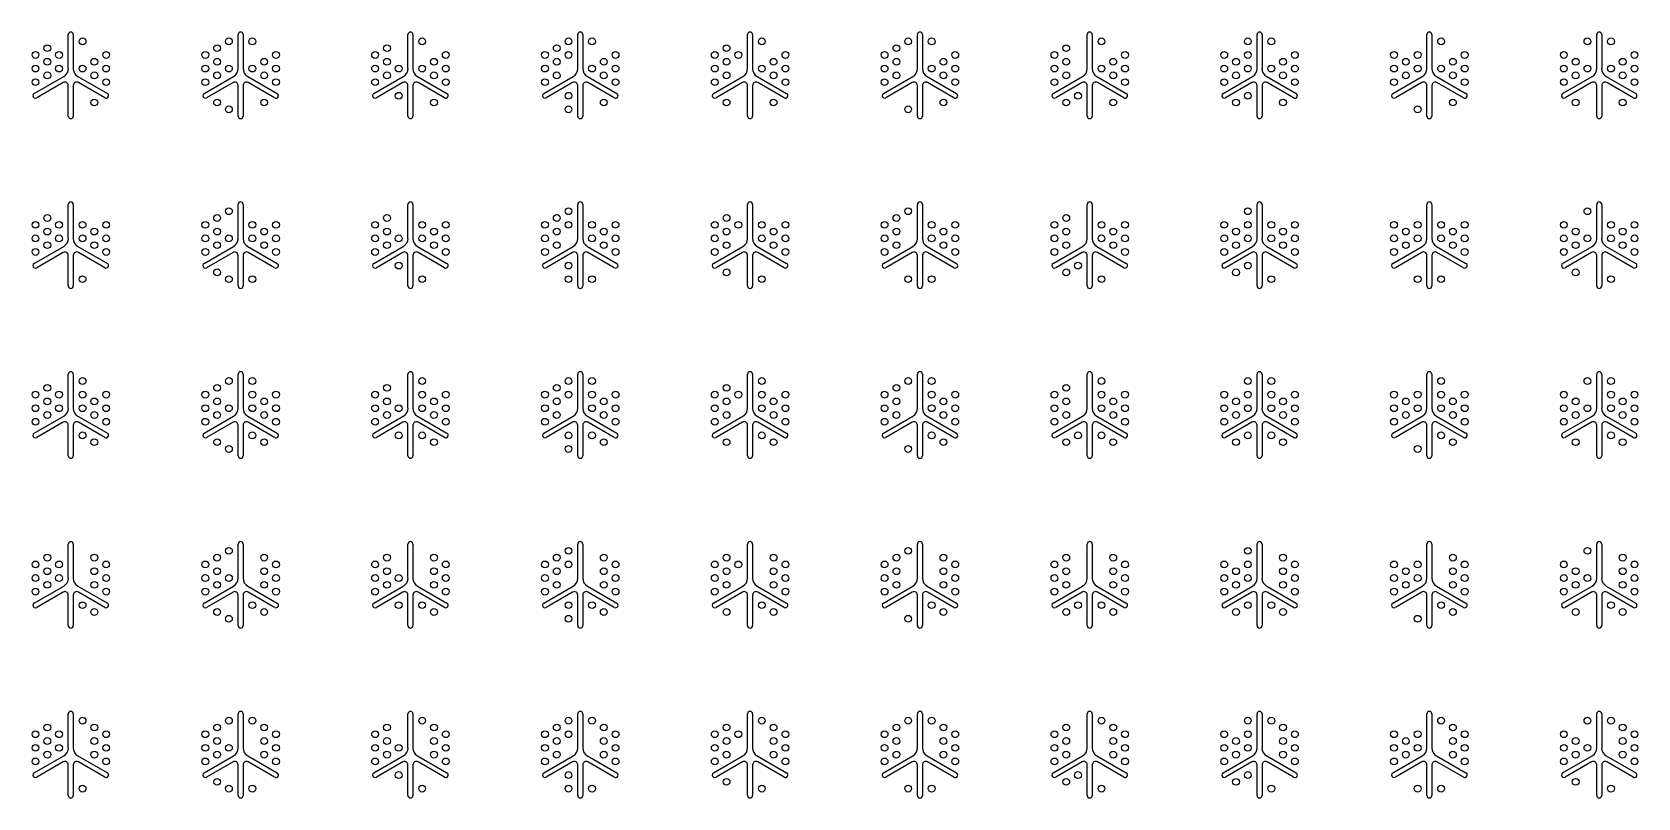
# Model space of a CAD drawing. Header units: metres. Extents: x 19 to 256, y 19 to 256.
# Drawn here: x 19.3 to 255.7, y 143.6 to 256.4 of the extents above; entities that cross this region are included whole.
import ezdxf

# ---------------------------------------------------------------- set-up
doc = ezdxf.new("R2010")
doc.units = ezdxf.units.M

msp = doc.modelspace()

# ---------------------------------------------------------------- linework, layer by layer
for p, q in [((24.63, 251), (24.63, 256)), ((25.37, 256), (25.37, 251)), ((49.63, 251), (49.63, 256)), ((50.37, 256), (50.37, 251)), ((74.63, 251), (74.63, 256)), ((75.37, 256), (75.37, 251)), ((99.63, 251), (99.63, 256)), ((100.37, 256), (100.37, 251)), ((124.63, 251), (124.63, 256)), ((125.37, 256), (125.37, 251)), ((149.63, 251), (149.63, 256)), ((150.37, 256), (150.37, 251)), ((174.63, 251), (174.63, 256)), ((175.37, 256), (175.37, 251)), ((199.63, 251), (199.63, 256)), ((200.37, 256), (200.37, 251)), ((224.63, 251), (224.63, 256)), ((225.37, 256), (225.37, 251)), ((249.63, 251), (249.63, 256)), ((250.37, 256), (250.37, 251)), ((19.62, 247.32), (23.95, 249.82)), ((23.88, 248.93), (19.99, 246.68)), ((24.63, 244), (24.63, 248.5)), ((25.37, 248.5), (25.37, 244)), ((26.05, 249.82), (30.38, 247.32)), ((30.01, 246.68), (26.12, 248.93)), ((44.62, 247.32), (48.95, 249.82)), ((48.88, 248.93), (44.99, 246.68)), ((49.63, 244), (49.63, 248.5)), ((50.37, 248.5), (50.37, 244)), ((51.05, 249.82), (55.38, 247.32)), ((55.01, 246.68), (51.12, 248.93)), ((69.62, 247.32), (73.95, 249.82)), ((73.88, 248.93), (69.99, 246.68)), ((74.63, 244), (74.63, 248.5)), ((75.37, 248.5), (75.37, 244)), ((76.05, 249.82), (80.38, 247.32)), ((80.01, 246.68), (76.12, 248.93)), ((94.62, 247.32), (98.95, 249.82)), ((98.88, 248.93), (94.99, 246.68)), ((99.63, 244), (99.63, 248.5)), ((100.37, 248.5), (100.37, 244)), ((101.05, 249.82), (105.38, 247.32)), ((105.01, 246.68), (101.12, 248.93)), ((119.62, 247.32), (123.95, 249.82)), ((123.88, 248.93), (119.99, 246.68)), ((124.63, 244), (124.63, 248.5)), ((125.37, 248.5), (125.37, 244)), ((126.05, 249.82), (130.38, 247.32)), ((130.01, 246.68), (126.12, 248.93)), ((144.62, 247.32), (148.95, 249.82)), ((148.88, 248.93), (144.99, 246.68)), ((149.63, 244), (149.63, 248.5)), ((150.37, 248.5), (150.37, 244)), ((151.05, 249.82), (155.38, 247.32)), ((155.01, 246.68), (151.12, 248.93)), ((169.62, 247.32), (173.95, 249.82)), ((173.88, 248.93), (169.99, 246.68)), ((174.63, 244), (174.63, 248.5)), ((175.37, 248.5), (175.37, 244)), ((176.05, 249.82), (180.38, 247.32)), ((180.01, 246.68), (176.12, 248.93)), ((194.62, 247.32), (198.95, 249.82)), ((198.88, 248.93), (194.99, 246.68)), ((199.63, 244), (199.63, 248.5)), ((200.37, 248.5), (200.37, 244)), ((201.05, 249.82), (205.38, 247.32)), ((205.01, 246.68), (201.12, 248.93)), ((219.62, 247.32), (223.95, 249.82)), ((223.88, 248.93), (219.99, 246.68)), ((224.63, 244), (224.63, 248.5)), ((225.37, 248.5), (225.37, 244)), ((226.05, 249.82), (230.38, 247.32)), ((230.01, 246.68), (226.12, 248.93)), ((244.62, 247.32), (248.95, 249.82)), ((248.88, 248.93), (244.99, 246.68)), ((249.63, 244), (249.63, 248.5)), ((250.37, 248.5), (250.37, 244)), ((251.05, 249.82), (255.38, 247.32)), ((255.01, 246.68), (251.12, 248.93)), ((24.63, 226), (24.63, 231)), ((25.37, 231), (25.37, 226)), ((49.63, 226), (49.63, 231)), ((50.37, 231), (50.37, 226)), ((74.63, 226), (74.63, 231)), ((75.37, 231), (75.37, 226)), ((99.63, 226), (99.63, 231)), ((100.37, 231), (100.37, 226)), ((124.63, 226), (124.63, 231)), ((125.37, 231), (125.37, 226)), ((149.63, 226), (149.63, 231)), ((150.37, 231), (150.37, 226)), ((174.63, 226), (174.63, 231)), ((175.37, 231), (175.37, 226)), ((199.63, 226), (199.63, 231)), ((200.37, 231), (200.37, 226)), ((224.63, 226), (224.63, 231)), ((225.37, 231), (225.37, 226)), ((249.63, 226), (249.63, 231)), ((250.37, 231), (250.37, 226)), ((19.62, 222.32), (23.95, 224.82)), ((26.05, 224.82), (30.38, 222.32)), ((44.62, 222.32), (48.95, 224.82)), ((51.05, 224.82), (55.38, 222.32)), ((69.62, 222.32), (73.95, 224.82)), ((76.05, 224.82), (80.38, 222.32)), ((94.62, 222.32), (98.95, 224.82)), ((101.05, 224.82), (105.38, 222.32)), ((119.62, 222.32), (123.95, 224.82)), ((126.05, 224.82), (130.38, 222.32)), ((144.62, 222.32), (148.95, 224.82)), ((151.05, 224.82), (155.38, 222.32)), ((169.62, 222.32), (173.95, 224.82)), ((176.05, 224.82), (180.38, 222.32)), ((194.62, 222.32), (198.95, 224.82)), ((201.05, 224.82), (205.38, 222.32)), ((219.62, 222.32), (223.95, 224.82)), ((226.05, 224.82), (230.38, 222.32)), ((244.62, 222.32), (248.95, 224.82)), ((251.05, 224.82), (255.38, 222.32)), ((23.88, 223.93), (19.99, 221.68)), ((24.63, 219), (24.63, 223.5)), ((25.37, 223.5), (25.37, 219)), ((30.01, 221.68), (26.12, 223.93)), ((48.88, 223.93), (44.99, 221.68)), ((49.63, 219), (49.63, 223.5)), ((50.37, 223.5), (50.37, 219)), ((55.01, 221.68), (51.12, 223.93)), ((73.88, 223.93), (69.99, 221.68)), ((74.63, 219), (74.63, 223.5)), ((75.37, 223.5), (75.37, 219)), ((80.01, 221.68), (76.12, 223.93)), ((98.88, 223.93), (94.99, 221.68)), ((99.63, 219), (99.63, 223.5)), ((100.37, 223.5), (100.37, 219)), ((105.01, 221.68), (101.12, 223.93)), ((123.88, 223.93), (119.99, 221.68)), ((124.63, 219), (124.63, 223.5)), ((125.37, 223.5), (125.37, 219)), ((130.01, 221.68), (126.12, 223.93)), ((148.88, 223.93), (144.99, 221.68)), ((149.63, 219), (149.63, 223.5)), ((150.37, 223.5), (150.37, 219)), ((155.01, 221.68), (151.12, 223.93)), ((173.88, 223.93), (169.99, 221.68)), ((174.63, 219), (174.63, 223.5)), ((175.37, 223.5), (175.37, 219)), ((180.01, 221.68), (176.12, 223.93)), ((198.88, 223.93), (194.99, 221.68)), ((199.63, 219), (199.63, 223.5)), ((200.37, 223.5), (200.37, 219)), ((205.01, 221.68), (201.12, 223.93)), ((223.88, 223.93), (219.99, 221.68)), ((224.63, 219), (224.63, 223.5)), ((225.37, 223.5), (225.37, 219)), ((230.01, 221.68), (226.12, 223.93)), ((248.88, 223.93), (244.99, 221.68)), ((249.63, 219), (249.63, 223.5)), ((250.37, 223.5), (250.37, 219)), ((255.01, 221.68), (251.12, 223.93)), ((24.63, 201), (24.63, 206)), ((25.37, 206), (25.37, 201)), ((49.63, 201), (49.63, 206)), ((50.37, 206), (50.37, 201)), ((74.63, 201), (74.63, 206)), ((75.37, 206), (75.37, 201)), ((99.63, 201), (99.63, 206)), ((100.37, 206), (100.37, 201)), ((124.63, 201), (124.63, 206)), ((125.37, 206), (125.37, 201)), ((149.63, 201), (149.63, 206)), ((150.37, 206), (150.37, 201)), ((174.63, 201), (174.63, 206)), ((175.37, 206), (175.37, 201)), ((199.63, 201), (199.63, 206)), ((200.37, 206), (200.37, 201)), ((224.63, 201), (224.63, 206)), ((225.37, 206), (225.37, 201)), ((249.63, 201), (249.63, 206)), ((250.37, 206), (250.37, 201)), ((19.62, 197.32), (23.95, 199.82)), ((23.88, 198.93), (19.99, 196.68)), ((26.05, 199.82), (30.38, 197.32)), ((30.01, 196.68), (26.12, 198.93)), ((44.62, 197.32), (48.95, 199.82)), ((48.88, 198.93), (44.99, 196.68)), ((51.05, 199.82), (55.38, 197.32)), ((55.01, 196.68), (51.12, 198.93)), ((69.62, 197.32), (73.95, 199.82)), ((73.88, 198.93), (69.99, 196.68)), ((76.05, 199.82), (80.38, 197.32)), ((80.01, 196.68), (76.12, 198.93)), ((94.62, 197.32), (98.95, 199.82)), ((98.88, 198.93), (94.99, 196.68)), ((101.05, 199.82), (105.38, 197.32)), ((105.01, 196.68), (101.12, 198.93)), ((119.62, 197.32), (123.95, 199.82)), ((123.88, 198.93), (119.99, 196.68)), ((126.05, 199.82), (130.38, 197.32)), ((130.01, 196.68), (126.12, 198.93)), ((144.62, 197.32), (148.95, 199.82)), ((148.88, 198.93), (144.99, 196.68)), ((151.05, 199.82), (155.38, 197.32)), ((155.01, 196.68), (151.12, 198.93)), ((169.62, 197.32), (173.95, 199.82)), ((173.88, 198.93), (169.99, 196.68)), ((176.05, 199.82), (180.38, 197.32)), ((180.01, 196.68), (176.12, 198.93)), ((194.62, 197.32), (198.95, 199.82)), ((198.88, 198.93), (194.99, 196.68)), ((201.05, 199.82), (205.38, 197.32)), ((205.01, 196.68), (201.12, 198.93)), ((219.62, 197.32), (223.95, 199.82)), ((223.88, 198.93), (219.99, 196.68)), ((226.05, 199.82), (230.38, 197.32)), ((230.01, 196.68), (226.12, 198.93)), ((244.62, 197.32), (248.95, 199.82)), ((248.88, 198.93), (244.99, 196.68)), ((251.05, 199.82), (255.38, 197.32)), ((255.01, 196.68), (251.12, 198.93)), ((24.63, 194), (24.63, 198.5)), ((25.37, 198.5), (25.37, 194)), ((49.63, 194), (49.63, 198.5)), ((50.37, 198.5), (50.37, 194)), ((74.63, 194), (74.63, 198.5)), ((75.37, 198.5), (75.37, 194)), ((99.63, 194), (99.63, 198.5)), ((100.37, 198.5), (100.37, 194)), ((124.63, 194), (124.63, 198.5)), ((125.37, 198.5), (125.37, 194)), ((149.63, 194), (149.63, 198.5)), ((150.37, 198.5), (150.37, 194)), ((174.63, 194), (174.63, 198.5)), ((175.37, 198.5), (175.37, 194)), ((199.63, 194), (199.63, 198.5)), ((200.37, 198.5), (200.37, 194)), ((224.63, 194), (224.63, 198.5)), ((225.37, 198.5), (225.37, 194)), ((249.63, 194), (249.63, 198.5)), ((250.37, 198.5), (250.37, 194)), ((24.63, 176), (24.63, 181)), ((25.37, 181), (25.37, 176)), ((49.63, 176), (49.63, 181)), ((50.37, 181), (50.37, 176)), ((74.63, 176), (74.63, 181)), ((75.37, 181), (75.37, 176)), ((99.63, 176), (99.63, 181)), ((100.37, 181), (100.37, 176)), ((124.63, 176), (124.63, 181)), ((125.37, 181), (125.37, 176)), ((149.63, 176), (149.63, 181)), ((150.37, 181), (150.37, 176)), ((174.63, 176), (174.63, 181)), ((175.37, 181), (175.37, 176)), ((199.63, 176), (199.63, 181)), ((200.37, 181), (200.37, 176)), ((224.63, 176), (224.63, 181)), ((225.37, 181), (225.37, 176)), ((249.63, 176), (249.63, 181)), ((250.37, 181), (250.37, 176)), ((19.62, 172.32), (23.95, 174.82)), ((23.88, 173.93), (19.99, 171.68)), ((24.63, 169), (24.63, 173.5)), ((25.37, 173.5), (25.37, 169)), ((26.05, 174.82), (30.38, 172.32)), ((30.01, 171.68), (26.12, 173.93)), ((44.62, 172.32), (48.95, 174.82)), ((48.88, 173.93), (44.99, 171.68)), ((49.63, 169), (49.63, 173.5)), ((50.37, 173.5), (50.37, 169)), ((51.05, 174.82), (55.38, 172.32)), ((55.01, 171.68), (51.12, 173.93)), ((69.62, 172.32), (73.95, 174.82)), ((73.88, 173.93), (69.99, 171.68)), ((74.63, 169), (74.63, 173.5)), ((75.37, 173.5), (75.37, 169)), ((76.05, 174.82), (80.38, 172.32)), ((80.01, 171.68), (76.12, 173.93)), ((94.62, 172.32), (98.95, 174.82)), ((98.88, 173.93), (94.99, 171.68)), ((99.63, 169), (99.63, 173.5)), ((100.37, 173.5), (100.37, 169)), ((101.05, 174.82), (105.38, 172.32)), ((105.01, 171.68), (101.12, 173.93)), ((119.62, 172.32), (123.95, 174.82)), ((123.88, 173.93), (119.99, 171.68)), ((124.63, 169), (124.63, 173.5)), ((125.37, 173.5), (125.37, 169)), ((126.05, 174.82), (130.38, 172.32)), ((130.01, 171.68), (126.12, 173.93)), ((144.62, 172.32), (148.95, 174.82)), ((148.88, 173.93), (144.99, 171.68)), ((149.63, 169), (149.63, 173.5)), ((150.37, 173.5), (150.37, 169)), ((151.05, 174.82), (155.38, 172.32)), ((155.01, 171.68), (151.12, 173.93)), ((169.62, 172.32), (173.95, 174.82)), ((173.88, 173.93), (169.99, 171.68)), ((174.63, 169), (174.63, 173.5)), ((175.37, 173.5), (175.37, 169)), ((176.05, 174.82), (180.38, 172.32)), ((180.01, 171.68), (176.12, 173.93)), ((194.62, 172.32), (198.95, 174.82)), ((198.88, 173.93), (194.99, 171.68)), ((199.63, 169), (199.63, 173.5)), ((200.37, 173.5), (200.37, 169)), ((201.05, 174.82), (205.38, 172.32)), ((205.01, 171.68), (201.12, 173.93)), ((219.62, 172.32), (223.95, 174.82)), ((223.88, 173.93), (219.99, 171.68)), ((224.63, 169), (224.63, 173.5)), ((225.37, 173.5), (225.37, 169)), ((226.05, 174.82), (230.38, 172.32)), ((230.01, 171.68), (226.12, 173.93)), ((244.62, 172.32), (248.95, 174.82)), ((248.88, 173.93), (244.99, 171.68)), ((249.63, 169), (249.63, 173.5)), ((250.37, 173.5), (250.37, 169)), ((251.05, 174.82), (255.38, 172.32)), ((255.01, 171.68), (251.12, 173.93)), ((24.63, 151), (24.63, 156)), ((25.37, 156), (25.37, 151)), ((49.63, 151), (49.63, 156)), ((50.37, 156), (50.37, 151)), ((74.63, 151), (74.63, 156)), ((75.37, 156), (75.37, 151)), ((99.63, 151), (99.63, 156)), ((100.37, 156), (100.37, 151)), ((124.63, 151), (124.63, 156)), ((125.37, 156), (125.37, 151)), ((149.63, 151), (149.63, 156)), ((150.37, 156), (150.37, 151)), ((174.63, 151), (174.63, 156)), ((175.37, 156), (175.37, 151)), ((199.63, 151), (199.63, 156)), ((200.37, 156), (200.37, 151)), ((224.63, 151), (224.63, 156)), ((225.37, 156), (225.37, 151)), ((249.63, 151), (249.63, 156)), ((250.37, 156), (250.37, 151)), ((19.62, 147.32), (23.95, 149.82)), ((23.88, 148.93), (19.99, 146.68)), ((26.05, 149.82), (30.38, 147.32)), ((30.01, 146.68), (26.12, 148.93)), ((44.62, 147.32), (48.95, 149.82)), ((48.88, 148.93), (44.99, 146.68)), ((51.05, 149.82), (55.38, 147.32)), ((55.01, 146.68), (51.12, 148.93)), ((69.62, 147.32), (73.95, 149.82)), ((73.88, 148.93), (69.99, 146.68)), ((76.05, 149.82), (80.38, 147.32)), ((80.01, 146.68), (76.12, 148.93)), ((94.62, 147.32), (98.95, 149.82)), ((98.88, 148.93), (94.99, 146.68)), ((101.05, 149.82), (105.38, 147.32)), ((105.01, 146.68), (101.12, 148.93)), ((119.62, 147.32), (123.95, 149.82)), ((123.88, 148.93), (119.99, 146.68)), ((126.05, 149.82), (130.38, 147.32)), ((130.01, 146.68), (126.12, 148.93)), ((144.62, 147.32), (148.95, 149.82)), ((148.88, 148.93), (144.99, 146.68)), ((151.05, 149.82), (155.38, 147.32)), ((155.01, 146.68), (151.12, 148.93)), ((169.62, 147.32), (173.95, 149.82)), ((173.88, 148.93), (169.99, 146.68)), ((176.05, 149.82), (180.38, 147.32)), ((180.01, 146.68), (176.12, 148.93)), ((194.62, 147.32), (198.95, 149.82)), ((198.88, 148.93), (194.99, 146.68)), ((201.05, 149.82), (205.38, 147.32)), ((205.01, 146.68), (201.12, 148.93)), ((219.62, 147.32), (223.95, 149.82)), ((223.88, 148.93), (219.99, 146.68)), ((226.05, 149.82), (230.38, 147.32)), ((230.01, 146.68), (226.12, 148.93)), ((244.62, 147.32), (248.95, 149.82)), ((248.88, 148.93), (244.99, 146.68)), ((251.05, 149.82), (255.38, 147.32)), ((255.01, 146.68), (251.12, 148.93)), ((24.63, 144), (24.63, 148.5)), ((25.37, 148.5), (25.37, 144)), ((49.63, 144), (49.63, 148.5)), ((50.37, 148.5), (50.37, 144)), ((74.63, 144), (74.63, 148.5)), ((75.37, 148.5), (75.37, 144)), ((99.63, 144), (99.63, 148.5)), ((100.37, 148.5), (100.37, 144)), ((124.63, 144), (124.63, 148.5)), ((125.37, 148.5), (125.37, 144)), ((149.63, 144), (149.63, 148.5)), ((150.37, 148.5), (150.37, 144)), ((174.63, 144), (174.63, 148.5)), ((175.37, 148.5), (175.37, 144)), ((199.63, 144), (199.63, 148.5)), ((200.37, 148.5), (200.37, 144)), ((224.63, 144), (224.63, 148.5)), ((225.37, 148.5), (225.37, 144)), ((249.63, 144), (249.63, 148.5)), ((250.37, 148.5), (250.37, 144))]:
    msp.add_line(p, q)
for centre in [(26.73, 255), (48.27, 255), (51.73, 255), (76.73, 255), (98.27, 255), (101.73, 255), (126.73, 255), (148.27, 255), (151.73, 255), (176.73, 255), (198.27, 255), (201.73, 255), (226.73, 255), (248.27, 255), (251.73, 255), (19.8, 253), (21.54, 254), (23.27, 253), (30.2, 253), (44.8, 253), (46.54, 254), (55.2, 253), (69.8, 253), (71.54, 254), (80.2, 253), (94.8, 253), (96.54, 254), (98.27, 253), (105.2, 253), (119.8, 253), (121.54, 254), (123.27, 253), (130.2, 253), (144.8, 253), (146.54, 254), (155.2, 253), (169.8, 253), (171.54, 254), (180.2, 253), (194.8, 253), (198.27, 253), (205.2, 253), (219.8, 253), (223.27, 253), (230.2, 253), (244.8, 253), (255.2, 253), (19.8, 251), (21.54, 252), (23.27, 251), (26.73, 251), (28.46, 252), (30.2, 251), (44.8, 251), (46.54, 252), (48.27, 251), (51.73, 251), (53.46, 252), (55.2, 251), (69.8, 251), (71.54, 252), (73.27, 251), (76.73, 251), (78.46, 252), (80.2, 251), (94.8, 251), (96.54, 252), (101.73, 251), (103.46, 252), (105.2, 251), (119.8, 251), (121.54, 252), (126.73, 251), (128.46, 252), (130.2, 251), (144.8, 251), (146.54, 252), (151.73, 251), (153.46, 252), (155.2, 251), (169.8, 251), (171.54, 252), (176.73, 251), (178.46, 252), (180.2, 251), (194.8, 251), (196.54, 252), (198.27, 251), (201.73, 251), (203.46, 252), (205.2, 251), (219.8, 251), (221.54, 252), (223.27, 251), (226.73, 251), (228.46, 252), (230.2, 251), (244.8, 251), (246.54, 252), (248.27, 251), (251.73, 251), (253.46, 252), (255.2, 251), (19.8, 249), (21.54, 250), (28.46, 250), (30.2, 249), (44.8, 249), (46.54, 250), (53.46, 250), (55.2, 249), (69.8, 249), (71.54, 250), (78.46, 250), (80.2, 249), (94.8, 249), (96.54, 250), (103.46, 250), (105.2, 249), (119.8, 249), (121.54, 250), (128.46, 250), (130.2, 249), (144.8, 249), (146.54, 250), (153.46, 250), (155.2, 249), (169.8, 249), (171.54, 250), (178.46, 250), (180.2, 249), (194.8, 249), (196.54, 250), (203.46, 250), (205.2, 249), (219.8, 249), (221.54, 250), (228.46, 250), (230.2, 249), (244.8, 249), (246.54, 250), (253.46, 250), (255.2, 249), (28.46, 246), (46.54, 246), (53.46, 246), (73.27, 247), (78.46, 246), (98.27, 247), (103.46, 246), (121.54, 246), (128.46, 246), (153.46, 246), (171.54, 246), (173.27, 247), (178.46, 246), (196.54, 246), (198.27, 247), (203.46, 246), (228.46, 246), (246.54, 246), (253.46, 246), (48.27, 245), (98.27, 245), (148.27, 245), (223.27, 245), (21.54, 229), (46.54, 229), (48.27, 230), (71.54, 229), (96.54, 229), (98.27, 230), (121.54, 229), (146.54, 229), (148.27, 230), (171.54, 229), (198.27, 230), (248.27, 230), (19.8, 228), (21.54, 227), (23.27, 228), (26.73, 228), (28.46, 227), (30.2, 228), (44.8, 228), (46.54, 227), (51.73, 228), (53.46, 227), (55.2, 228), (69.8, 228), (71.54, 227), (76.73, 228), (78.46, 227), (80.2, 228), (94.8, 228), (96.54, 227), (98.27, 228), (101.73, 228), (103.46, 227), (105.2, 228), (119.8, 228), (121.54, 227), (123.27, 228), (126.73, 228), (128.46, 227), (130.2, 228), (144.8, 228), (146.54, 227), (151.73, 228), (153.46, 227), (155.2, 228), (169.8, 228), (171.54, 227), (176.73, 228), (178.46, 227), (180.2, 228), (194.8, 228), (196.54, 227), (198.27, 228), (201.73, 228), (203.46, 227), (205.2, 228), (219.8, 228), (221.54, 227), (223.27, 228), (226.73, 228), (228.46, 227), (230.2, 228), (244.8, 228), (246.54, 227), (251.73, 228), (253.46, 227), (255.2, 228), (19.8, 226), (21.54, 225), (23.27, 226), (26.73, 226), (28.46, 225), (30.2, 226), (44.8, 226), (46.54, 225), (48.27, 226), (51.73, 226), (53.46, 225), (55.2, 226), (69.8, 226), (71.54, 225), (73.27, 226), (76.73, 226), (78.46, 225), (80.2, 226), (94.8, 226), (96.54, 225), (101.73, 226), (103.46, 225), (105.2, 226), (119.8, 226), (121.54, 225), (126.73, 226), (128.46, 225), (130.2, 226), (144.8, 226), (146.54, 225), (151.73, 226), (153.46, 225), (155.2, 226), (169.8, 226), (171.54, 225), (176.73, 226), (178.46, 225), (180.2, 226), (194.8, 226), (196.54, 225), (198.27, 226), (201.73, 226), (203.46, 225), (205.2, 226), (219.8, 226), (221.54, 225), (223.27, 226), (226.73, 226), (228.46, 225), (230.2, 226), (244.8, 226), (246.54, 225), (248.27, 226), (251.73, 226), (253.46, 225), (255.2, 226), (19.8, 224), (30.2, 224), (44.8, 224), (55.2, 224), (69.8, 224), (73.27, 222), (80.2, 224), (94.8, 224), (98.27, 222), (105.2, 224), (119.8, 224), (130.2, 224), (144.8, 224), (155.2, 224), (169.8, 224), (173.27, 222), (180.2, 224), (194.8, 224), (198.27, 222), (205.2, 224), (219.8, 224), (230.2, 224), (244.8, 224), (255.2, 224), (26.73, 220), (46.54, 221), (48.27, 220), (51.73, 220), (76.73, 220), (98.27, 220), (101.73, 220), (121.54, 221), (126.73, 220), (148.27, 220), (151.73, 220), (171.54, 221), (176.73, 220), (196.54, 221), (201.73, 220), (223.27, 220), (226.73, 220), (246.54, 221), (251.73, 220), (19.8, 203), (21.54, 204), (23.27, 203), (26.73, 205), (26.73, 203), (30.2, 203), (44.8, 203), (46.54, 204), (48.27, 205), (51.73, 205), (51.73, 203), (55.2, 203), (69.8, 203), (71.54, 204), (76.73, 205), (76.73, 203), (80.2, 203), (94.8, 203), (96.54, 204), (98.27, 205), (98.27, 203), (101.73, 205), (101.73, 203), (105.2, 203), (119.8, 203), (121.54, 204), (123.27, 203), (126.73, 205), (126.73, 203), (130.2, 203), (144.8, 203), (146.54, 204), (148.27, 205), (151.73, 205), (151.73, 203), (155.2, 203), (169.8, 203), (171.54, 204), (176.73, 205), (176.73, 203), (180.2, 203), (194.8, 203), (198.27, 205), (198.27, 203), (201.73, 205), (201.73, 203), (205.2, 203), (219.8, 203), (223.27, 203), (226.73, 205), (226.73, 203), (230.2, 203), (244.8, 203), (248.27, 205), (251.73, 205), (251.73, 203), (255.2, 203), (19.8, 201), (21.54, 202), (23.27, 201), (26.73, 201), (28.46, 202), (30.2, 201), (44.8, 201), (46.54, 202), (48.27, 201), (51.73, 201), (53.46, 202), (55.2, 201), (69.8, 201), (71.54, 202), (73.27, 201), (76.73, 201), (78.46, 202), (80.2, 201), (94.8, 201), (96.54, 202), (101.73, 201), (103.46, 202), (105.2, 201), (119.8, 201), (121.54, 202), (126.73, 201), (128.46, 202), (130.2, 201), (144.8, 201), (146.54, 202), (151.73, 201), (153.46, 202), (155.2, 201), (169.8, 201), (171.54, 202), (176.73, 201), (178.46, 202), (180.2, 201), (194.8, 201), (196.54, 202), (198.27, 201), (201.73, 201), (203.46, 202), (205.2, 201), (219.8, 201), (221.54, 202), (223.27, 201), (226.73, 201), (228.46, 202), (230.2, 201), (244.8, 201), (246.54, 202), (248.27, 201), (251.73, 201), (253.46, 202), (255.2, 201), (19.8, 199), (21.54, 200), (28.46, 200), (30.2, 199), (44.8, 199), (46.54, 200), (53.46, 200), (55.2, 199), (69.8, 199), (71.54, 200), (78.46, 200), (80.2, 199), (94.8, 199), (96.54, 200), (103.46, 200), (105.2, 199), (119.8, 199), (121.54, 200), (128.46, 200), (130.2, 199), (144.8, 199), (146.54, 200), (153.46, 200), (155.2, 199), (169.8, 199), (171.54, 200), (178.46, 200), (180.2, 199), (194.8, 199), (196.54, 200), (203.46, 200), (205.2, 199), (219.8, 199), (221.54, 200), (228.46, 200), (230.2, 199), (244.8, 199), (246.54, 200), (253.46, 200), (255.2, 199), (26.73, 197), (28.46, 196), (46.54, 196), (51.73, 197), (53.46, 196), (73.27, 197), (76.73, 197), (78.46, 196), (98.27, 197), (101.73, 197), (103.46, 196), (121.54, 196), (126.73, 197), (128.46, 196), (151.73, 197), (153.46, 196), (171.54, 196), (173.27, 197), (176.73, 197), (178.46, 196), (196.54, 196), (198.27, 197), (201.73, 197), (203.46, 196), (226.73, 197), (228.46, 196), (246.54, 196), (251.73, 197), (253.46, 196), (48.27, 195), (98.27, 195), (148.27, 195), (223.27, 195), (48.27, 180), (98.27, 180), (148.27, 180), (198.27, 180), (248.27, 180), (19.8, 178), (21.54, 179), (21.54, 177), (23.27, 178), (28.46, 179), (28.46, 177), (30.2, 178), (44.8, 178), (46.54, 179), (46.54, 177), (53.46, 179), (53.46, 177), (55.2, 178), (69.8, 178), (71.54, 179), (71.54, 177), (78.46, 179), (78.46, 177), (80.2, 178), (94.8, 178), (96.54, 179), (96.54, 177), (98.27, 178), (103.46, 179), (103.46, 177), (105.2, 178), (119.8, 178), (121.54, 179), (121.54, 177), (123.27, 178), (128.46, 179), (128.46, 177), (130.2, 178), (144.8, 178), (146.54, 179), (146.54, 177), (153.46, 179), (153.46, 177), (155.2, 178), (169.8, 178), (171.54, 179), (171.54, 177), (178.46, 179), (178.46, 177), (180.2, 178), (194.8, 178), (196.54, 177), (198.27, 178), (203.46, 179), (203.46, 177), (205.2, 178), (219.8, 178), (221.54, 177), (223.27, 178), (228.46, 179), (228.46, 177), (230.2, 178), (244.8, 178), (246.54, 177), (253.46, 179), (253.46, 177), (255.2, 178), (19.8, 176), (21.54, 175), (23.27, 176), (28.46, 175), (30.2, 176), (44.8, 176), (46.54, 175), (48.27, 176), (53.46, 175), (55.2, 176), (69.8, 176), (71.54, 175), (73.27, 176), (78.46, 175), (80.2, 176), (94.8, 176), (96.54, 175), (103.46, 175), (105.2, 176), (119.8, 176), (121.54, 175), (128.46, 175), (130.2, 176), (144.8, 176), (146.54, 175), (153.46, 175), (155.2, 176), (169.8, 176), (171.54, 175), (178.46, 175), (180.2, 176), (194.8, 176), (196.54, 175), (198.27, 176), (203.46, 175), (205.2, 176), (219.8, 176), (221.54, 175), (223.27, 176), (228.46, 175), (230.2, 176), (244.8, 176), (246.54, 175), (248.27, 176), (253.46, 175), (255.2, 176), (19.8, 174), (30.2, 174), (44.8, 174), (55.2, 174), (69.8, 174), (80.2, 174), (94.8, 174), (105.2, 174), (119.8, 174), (130.2, 174), (144.8, 174), (155.2, 174), (169.8, 174), (180.2, 174), (194.8, 174), (205.2, 174), (219.8, 174), (230.2, 174), (244.8, 174), (255.2, 174), (26.73, 172), (28.46, 171), (46.54, 171), (48.27, 170), (51.73, 172), (53.46, 171), (73.27, 172), (76.73, 172), (78.46, 171), (98.27, 172), (98.27, 170), (101.73, 172), (103.46, 171), (121.54, 171), (126.73, 172), (128.46, 171), (148.27, 170), (151.73, 172), (153.46, 171), (171.54, 171), (173.27, 172), (176.73, 172), (178.46, 171), (196.54, 171), (198.27, 172), (201.73, 172), (203.46, 171), (223.27, 170), (226.73, 172), (228.46, 171), (246.54, 171), (251.73, 172), (253.46, 171), (21.54, 154), (26.73, 155), (28.46, 154), (46.54, 154), (48.27, 155), (51.73, 155), (53.46, 154), (71.54, 154), (76.73, 155), (78.46, 154), (96.54, 154), (98.27, 155), (101.73, 155), (103.46, 154), (121.54, 154), (126.73, 155), (128.46, 154), (146.54, 154), (148.27, 155), (151.73, 155), (153.46, 154), (171.54, 154), (176.73, 155), (178.46, 154), (198.27, 155), (201.73, 155), (203.46, 154), (226.73, 155), (228.46, 154), (248.27, 155), (251.73, 155), (253.46, 154), (19.8, 153), (19.8, 151), (21.54, 152), (23.27, 153), (23.27, 151), (28.46, 152), (30.2, 153), (30.2, 151), (44.8, 153), (44.8, 151), (46.54, 152), (48.27, 151), (53.46, 152), (55.2, 153), (55.2, 151), (69.8, 153), (69.8, 151), (71.54, 152), (73.27, 151), (78.46, 152), (80.2, 153), (80.2, 151), (94.8, 153), (94.8, 151), (96.54, 152), (98.27, 153), (103.46, 152), (105.2, 153), (105.2, 151), (119.8, 153), (119.8, 151), (121.54, 152), (123.27, 153), (128.46, 152), (130.2, 153), (130.2, 151), (144.8, 153), (144.8, 151), (146.54, 152), (153.46, 152), (155.2, 153), (155.2, 151), (169.8, 153), (169.8, 151), (171.54, 152), (178.46, 152), (180.2, 153), (180.2, 151), (194.8, 153), (194.8, 151), (196.54, 152), (198.27, 153), (198.27, 151), (203.46, 152), (205.2, 153), (205.2, 151), (219.8, 153), (219.8, 151), (221.54, 152), (223.27, 153), (223.27, 151), (228.46, 152), (230.2, 153), (230.2, 151), (244.8, 153), (244.8, 151), (246.54, 152), (248.27, 151), (253.46, 152), (255.2, 153), (255.2, 151), (19.8, 149), (21.54, 150), (28.46, 150), (30.2, 149), (44.8, 149), (46.54, 150), (53.46, 150), (55.2, 149), (69.8, 149), (71.54, 150), (78.46, 150), (80.2, 149), (94.8, 149), (96.54, 150), (103.46, 150), (105.2, 149), (119.8, 149), (121.54, 150), (128.46, 150), (130.2, 149), (144.8, 149), (146.54, 150), (153.46, 150), (155.2, 149), (169.8, 149), (171.54, 150), (178.46, 150), (180.2, 149), (194.8, 149), (196.54, 150), (203.46, 150), (205.2, 149), (219.8, 149), (221.54, 150), (228.46, 150), (230.2, 149), (244.8, 149), (246.54, 150), (253.46, 150), (255.2, 149), (73.27, 147), (98.27, 147), (173.27, 147), (198.27, 147), (26.73, 145), (46.54, 146), (48.27, 145), (51.73, 145), (76.73, 145), (98.27, 145), (101.73, 145), (121.54, 146), (126.73, 145), (148.27, 145), (151.73, 145), (171.54, 146), (176.73, 145), (196.54, 146), (201.73, 145), (223.27, 145), (226.73, 145), (246.54, 146), (251.73, 145)]:
    msp.add_circle(centre, 0.5)
for centre, radius, start, end in [((25, 256), 0.366, 0, -180), ((50, 256), 0.366, 0, -180), ((75, 256), 0.366, 0, -180), ((100, 256), 0.366, 0, -180), ((125, 256), 0.366, 0, -180), ((150, 256), 0.366, 0, -180), ((175, 256), 0.366, 0, -180), ((200, 256), 0.366, 0, -180), ((225, 256), 0.366, 0, -180), ((250, 256), 0.366, 0, -180), ((23.27, 251), 1.37, -60, 0), ((26.73, 251), 1.37, -180, -120), ((48.27, 251), 1.37, -60, 0), ((51.73, 251), 1.37, -180, -120), ((73.27, 251), 1.37, -60, 0), ((76.73, 251), 1.37, -180, -120), ((98.27, 251), 1.37, -60, 0), ((101.73, 251), 1.37, -180, -120), ((123.27, 251), 1.37, -60, 0), ((126.73, 251), 1.37, -180, -120), ((148.27, 251), 1.37, -60, 0), ((151.73, 251), 1.37, -180, -120), ((173.27, 251), 1.37, -60, 0), ((176.73, 251), 1.37, -180, -120), ((198.27, 251), 1.37, -60, 0), ((201.73, 251), 1.37, -180, -120), ((223.27, 251), 1.37, -60, 0), ((226.73, 251), 1.37, -180, -120), ((248.27, 251), 1.37, -60, 0), ((251.73, 251), 1.37, -180, -120), ((24.13, 248.5), 0.5, 0, 120), ((25.87, 248.5), 0.5, 60, -180), ((49.13, 248.5), 0.5, 0, 120), ((50.87, 248.5), 0.5, 60, -180), ((74.13, 248.5), 0.5, 0, 120), ((75.87, 248.5), 0.5, 60, -180), ((99.13, 248.5), 0.5, 0, 120), ((100.87, 248.5), 0.5, 60, -180), ((124.13, 248.5), 0.5, 0, 120), ((125.87, 248.5), 0.5, 60, -180), ((149.13, 248.5), 0.5, 0, 120), ((150.87, 248.5), 0.5, 60, -180), ((174.13, 248.5), 0.5, 0, 120), ((175.87, 248.5), 0.5, 60, -180), ((199.13, 248.5), 0.5, 0, 120), ((200.87, 248.5), 0.5, 60, -180), ((224.13, 248.5), 0.5, 0, 120), ((225.87, 248.5), 0.5, 60, -180), ((249.13, 248.5), 0.5, 0, 120), ((250.87, 248.5), 0.5, 60, -180), ((19.8, 247), 0.366, 120, -60), ((30.2, 247), 0.366, -120, 60), ((44.8, 247), 0.366, 120, -60), ((55.2, 247), 0.366, -120, 60), ((69.8, 247), 0.366, 120, -60), ((80.2, 247), 0.366, -120, 60), ((94.8, 247), 0.366, 120, -60), ((105.2, 247), 0.366, -120, 60), ((119.8, 247), 0.366, 120, -60), ((130.2, 247), 0.366, -120, 60), ((144.8, 247), 0.366, 120, -60), ((155.2, 247), 0.366, -120, 60), ((169.8, 247), 0.366, 120, -60), ((180.2, 247), 0.366, -120, 60), ((194.8, 247), 0.366, 120, -60), ((205.2, 247), 0.366, -120, 60), ((219.8, 247), 0.366, 120, -60), ((230.2, 247), 0.366, -120, 60), ((244.8, 247), 0.366, 120, -60), ((255.2, 247), 0.366, -120, 60), ((25, 244), 0.366, 180, 0), ((50, 244), 0.366, 180, 0), ((75, 244), 0.366, 180, 0), ((100, 244), 0.366, 180, 0), ((125, 244), 0.366, 180, 0), ((150, 244), 0.366, 180, 0), ((175, 244), 0.366, 180, 0), ((200, 244), 0.366, 180, 0), ((225, 244), 0.366, 180, 0), ((250, 244), 0.366, 180, 0), ((25, 231), 0.366, 0, -180), ((50, 231), 0.366, 0, -180), ((75, 231), 0.366, 0, -180), ((100, 231), 0.366, 0, -180), ((125, 231), 0.366, 0, -180), ((150, 231), 0.366, 0, -180), ((175, 231), 0.366, 0, -180), ((200, 231), 0.366, 0, -180), ((225, 231), 0.366, 0, -180), ((250, 231), 0.366, 0, -180), ((23.27, 226), 1.37, -60, 0), ((26.73, 226), 1.37, -180, -120), ((48.27, 226), 1.37, -60, 0), ((51.73, 226), 1.37, -180, -120), ((73.27, 226), 1.37, -60, 0), ((76.73, 226), 1.37, -180, -120), ((98.27, 226), 1.37, -60, 0), ((101.73, 226), 1.37, -180, -120), ((123.27, 226), 1.37, -60, 0), ((126.73, 226), 1.37, -180, -120), ((148.27, 226), 1.37, -60, 0), ((151.73, 226), 1.37, -180, -120), ((173.27, 226), 1.37, -60, 0), ((176.73, 226), 1.37, -180, -120), ((198.27, 226), 1.37, -60, 0), ((201.73, 226), 1.37, -180, -120), ((223.27, 226), 1.37, -60, 0), ((226.73, 226), 1.37, -180, -120), ((248.27, 226), 1.37, -60, 0), ((251.73, 226), 1.37, -180, -120), ((19.8, 222), 0.366, 120, -60), ((24.13, 223.5), 0.5, 0, 120), ((25.87, 223.5), 0.5, 60, -180), ((30.2, 222), 0.366, -120, 60), ((44.8, 222), 0.366, 120, -60), ((49.13, 223.5), 0.5, 0, 120), ((50.87, 223.5), 0.5, 60, -180), ((55.2, 222), 0.366, -120, 60), ((69.8, 222), 0.366, 120, -60), ((74.13, 223.5), 0.5, 0, 120), ((75.87, 223.5), 0.5, 60, -180), ((80.2, 222), 0.366, -120, 60), ((94.8, 222), 0.366, 120, -60), ((99.13, 223.5), 0.5, 0, 120), ((100.87, 223.5), 0.5, 60, -180), ((105.2, 222), 0.366, -120, 60), ((119.8, 222), 0.366, 120, -60), ((124.13, 223.5), 0.5, 0, 120), ((125.87, 223.5), 0.5, 60, -180), ((130.2, 222), 0.366, -120, 60), ((144.8, 222), 0.366, 120, -60), ((149.13, 223.5), 0.5, 0, 120), ((150.87, 223.5), 0.5, 60, -180), ((155.2, 222), 0.366, -120, 60), ((169.8, 222), 0.366, 120, -60), ((174.13, 223.5), 0.5, 0, 120), ((175.87, 223.5), 0.5, 60, -180), ((180.2, 222), 0.366, -120, 60), ((194.8, 222), 0.366, 120, -60), ((199.13, 223.5), 0.5, 0, 120), ((200.87, 223.5), 0.5, 60, -180), ((205.2, 222), 0.366, -120, 60), ((219.8, 222), 0.366, 120, -60), ((224.13, 223.5), 0.5, 0, 120), ((225.87, 223.5), 0.5, 60, -180), ((230.2, 222), 0.366, -120, 60), ((244.8, 222), 0.366, 120, -60), ((249.13, 223.5), 0.5, 0, 120), ((250.87, 223.5), 0.5, 60, -180), ((255.2, 222), 0.366, -120, 60), ((25, 219), 0.366, 180, 0), ((50, 219), 0.366, 180, 0), ((75, 219), 0.366, 180, 0), ((100, 219), 0.366, 180, 0), ((125, 219), 0.366, 180, 0), ((150, 219), 0.366, 180, 0), ((175, 219), 0.366, 180, 0), ((200, 219), 0.366, 180, 0), ((225, 219), 0.366, 180, 0), ((250, 219), 0.366, 180, 0), ((25, 206), 0.366, 0, -180), ((50, 206), 0.366, 0, -180), ((75, 206), 0.366, 0, -180), ((100, 206), 0.366, 0, -180), ((125, 206), 0.366, 0, -180), ((150, 206), 0.366, 0, -180), ((175, 206), 0.366, 0, -180), ((200, 206), 0.366, 0, -180), ((225, 206), 0.366, 0, -180), ((250, 206), 0.366, 0, -180), ((23.27, 201), 1.37, -60, 0), ((26.73, 201), 1.37, -180, -120), ((48.27, 201), 1.37, -60, 0), ((51.73, 201), 1.37, -180, -120), ((73.27, 201), 1.37, -60, 0), ((76.73, 201), 1.37, -180, -120), ((98.27, 201), 1.37, -60, 0), ((101.73, 201), 1.37, -180, -120), ((123.27, 201), 1.37, -60, 0), ((126.73, 201), 1.37, -180, -120), ((148.27, 201), 1.37, -60, 0), ((151.73, 201), 1.37, -180, -120), ((173.27, 201), 1.37, -60, 0), ((176.73, 201), 1.37, -180, -120), ((198.27, 201), 1.37, -60, 0), ((201.73, 201), 1.37, -180, -120), ((223.27, 201), 1.37, -60, 0), ((226.73, 201), 1.37, -180, -120), ((248.27, 201), 1.37, -60, 0), ((251.73, 201), 1.37, -180, -120), ((24.13, 198.5), 0.5, 0, 120), ((25.87, 198.5), 0.5, 60, -180), ((49.13, 198.5), 0.5, 0, 120), ((50.87, 198.5), 0.5, 60, -180), ((74.13, 198.5), 0.5, 0, 120), ((75.87, 198.5), 0.5, 60, -180), ((99.13, 198.5), 0.5, 0, 120), ((100.87, 198.5), 0.5, 60, -180), ((124.13, 198.5), 0.5, 0, 120), ((125.87, 198.5), 0.5, 60, -180), ((149.13, 198.5), 0.5, 0, 120), ((150.87, 198.5), 0.5, 60, -180), ((174.13, 198.5), 0.5, 0, 120), ((175.87, 198.5), 0.5, 60, -180), ((199.13, 198.5), 0.5, 0, 120), ((200.87, 198.5), 0.5, 60, -180), ((224.13, 198.5), 0.5, 0, 120), ((225.87, 198.5), 0.5, 60, -180), ((249.13, 198.5), 0.5, 0, 120), ((250.87, 198.5), 0.5, 60, -180), ((19.8, 197), 0.366, 120, -60), ((30.2, 197), 0.366, -120, 60), ((44.8, 197), 0.366, 120, -60), ((55.2, 197), 0.366, -120, 60), ((69.8, 197), 0.366, 120, -60), ((80.2, 197), 0.366, -120, 60), ((94.8, 197), 0.366, 120, -60), ((105.2, 197), 0.366, -120, 60), ((119.8, 197), 0.366, 120, -60), ((130.2, 197), 0.366, -120, 60), ((144.8, 197), 0.366, 120, -60), ((155.2, 197), 0.366, -120, 60), ((169.8, 197), 0.366, 120, -60), ((180.2, 197), 0.366, -120, 60), ((194.8, 197), 0.366, 120, -60), ((205.2, 197), 0.366, -120, 60), ((219.8, 197), 0.366, 120, -60), ((230.2, 197), 0.366, -120, 60), ((244.8, 197), 0.366, 120, -60), ((255.2, 197), 0.366, -120, 60), ((25, 194), 0.366, 180, 0), ((50, 194), 0.366, 180, 0), ((75, 194), 0.366, 180, 0), ((100, 194), 0.366, 180, 0), ((125, 194), 0.366, 180, 0), ((150, 194), 0.366, 180, 0), ((175, 194), 0.366, 180, 0), ((200, 194), 0.366, 180, 0), ((225, 194), 0.366, 180, 0), ((250, 194), 0.366, 180, 0), ((25, 181), 0.366, 0, -180), ((50, 181), 0.366, 0, -180), ((75, 181), 0.366, 0, -180), ((100, 181), 0.366, 0, -180), ((125, 181), 0.366, 0, -180), ((150, 181), 0.366, 0, -180), ((175, 181), 0.366, 0, -180), ((200, 181), 0.366, 0, -180), ((225, 181), 0.366, 0, -180), ((250, 181), 0.366, 0, -180), ((23.27, 176), 1.37, -60, 0), ((26.73, 176), 1.37, -180, -120), ((48.27, 176), 1.37, -60, 0), ((51.73, 176), 1.37, -180, -120), ((73.27, 176), 1.37, -60, 0), ((76.73, 176), 1.37, -180, -120), ((98.27, 176), 1.37, -60, 0), ((101.73, 176), 1.37, -180, -120), ((123.27, 176), 1.37, -60, 0), ((126.73, 176), 1.37, -180, -120), ((148.27, 176), 1.37, -60, 0), ((151.73, 176), 1.37, -180, -120), ((173.27, 176), 1.37, -60, 0), ((176.73, 176), 1.37, -180, -120), ((198.27, 176), 1.37, -60, 0), ((201.73, 176), 1.37, -180, -120), ((223.27, 176), 1.37, -60, 0), ((226.73, 176), 1.37, -180, -120), ((248.27, 176), 1.37, -60, 0), ((251.73, 176), 1.37, -180, -120), ((24.13, 173.5), 0.5, 0, 120), ((25.87, 173.5), 0.5, 60, -180), ((49.13, 173.5), 0.5, 0, 120), ((50.87, 173.5), 0.5, 60, -180), ((74.13, 173.5), 0.5, 0, 120), ((75.87, 173.5), 0.5, 60, -180), ((99.13, 173.5), 0.5, 0, 120), ((100.87, 173.5), 0.5, 60, -180), ((124.13, 173.5), 0.5, 0, 120), ((125.87, 173.5), 0.5, 60, -180), ((149.13, 173.5), 0.5, 0, 120), ((150.87, 173.5), 0.5, 60, -180), ((174.13, 173.5), 0.5, 0, 120), ((175.87, 173.5), 0.5, 60, -180), ((199.13, 173.5), 0.5, 0, 120), ((200.87, 173.5), 0.5, 60, -180), ((224.13, 173.5), 0.5, 0, 120), ((225.87, 173.5), 0.5, 60, -180), ((249.13, 173.5), 0.5, 0, 120), ((250.87, 173.5), 0.5, 60, -180), ((19.8, 172), 0.366, 120, -60), ((30.2, 172), 0.366, -120, 60), ((44.8, 172), 0.366, 120, -60), ((55.2, 172), 0.366, -120, 60), ((69.8, 172), 0.366, 120, -60), ((80.2, 172), 0.366, -120, 60), ((94.8, 172), 0.366, 120, -60), ((105.2, 172), 0.366, -120, 60), ((119.8, 172), 0.366, 120, -60), ((130.2, 172), 0.366, -120, 60), ((144.8, 172), 0.366, 120, -60), ((155.2, 172), 0.366, -120, 60), ((169.8, 172), 0.366, 120, -60), ((180.2, 172), 0.366, -120, 60), ((194.8, 172), 0.366, 120, -60), ((205.2, 172), 0.366, -120, 60), ((219.8, 172), 0.366, 120, -60), ((230.2, 172), 0.366, -120, 60), ((244.8, 172), 0.366, 120, -60), ((255.2, 172), 0.366, -120, 60), ((25, 169), 0.366, 180, 0), ((50, 169), 0.366, 180, 0), ((75, 169), 0.366, 180, 0), ((100, 169), 0.366, 180, 0), ((125, 169), 0.366, 180, 0), ((150, 169), 0.366, 180, 0), ((175, 169), 0.366, 180, 0), ((200, 169), 0.366, 180, 0), ((225, 169), 0.366, 180, 0), ((250, 169), 0.366, 180, 0), ((25, 156), 0.366, 0, -180), ((50, 156), 0.366, 0, -180), ((75, 156), 0.366, 0, -180), ((100, 156), 0.366, 0, -180), ((125, 156), 0.366, 0, -180), ((150, 156), 0.366, 0, -180), ((175, 156), 0.366, 0, -180), ((200, 156), 0.366, 0, -180), ((225, 156), 0.366, 0, -180), ((250, 156), 0.366, 0, -180), ((24.13, 148.5), 0.5, 0, 120), ((23.27, 151), 1.37, -60, 0), ((26.73, 151), 1.37, -180, -120), ((25.87, 148.5), 0.5, 60, -180), ((49.13, 148.5), 0.5, 0, 120), ((48.27, 151), 1.37, -60, 0), ((51.73, 151), 1.37, -180, -120), ((50.87, 148.5), 0.5, 60, -180), ((74.13, 148.5), 0.5, 0, 120), ((73.27, 151), 1.37, -60, 0), ((76.73, 151), 1.37, -180, -120), ((75.87, 148.5), 0.5, 60, -180), ((99.13, 148.5), 0.5, 0, 120), ((98.27, 151), 1.37, -60, 0), ((101.73, 151), 1.37, -180, -120), ((100.87, 148.5), 0.5, 60, -180), ((124.13, 148.5), 0.5, 0, 120), ((123.27, 151), 1.37, -60, 0), ((126.73, 151), 1.37, -180, -120), ((125.87, 148.5), 0.5, 60, -180), ((149.13, 148.5), 0.5, 0, 120), ((148.27, 151), 1.37, -60, 0), ((151.73, 151), 1.37, -180, -120), ((150.87, 148.5), 0.5, 60, -180), ((174.13, 148.5), 0.5, 0, 120), ((173.27, 151), 1.37, -60, 0), ((176.73, 151), 1.37, -180, -120), ((175.87, 148.5), 0.5, 60, -180), ((199.13, 148.5), 0.5, 0, 120), ((198.27, 151), 1.37, -60, 0), ((201.73, 151), 1.37, -180, -120), ((200.87, 148.5), 0.5, 60, -180), ((224.13, 148.5), 0.5, 0, 120), ((223.27, 151), 1.37, -60, 0), ((226.73, 151), 1.37, -180, -120), ((225.87, 148.5), 0.5, 60, -180), ((249.13, 148.5), 0.5, 0, 120), ((248.27, 151), 1.37, -60, 0), ((251.73, 151), 1.37, -180, -120), ((250.87, 148.5), 0.5, 60, -180), ((19.8, 147), 0.366, 120, -60), ((30.2, 147), 0.366, -120, 60), ((44.8, 147), 0.366, 120, -60), ((55.2, 147), 0.366, -120, 60), ((69.8, 147), 0.366, 120, -60), ((80.2, 147), 0.366, -120, 60), ((94.8, 147), 0.366, 120, -60), ((105.2, 147), 0.366, -120, 60), ((119.8, 147), 0.366, 120, -60), ((130.2, 147), 0.366, -120, 60), ((144.8, 147), 0.366, 120, -60), ((155.2, 147), 0.366, -120, 60), ((169.8, 147), 0.366, 120, -60), ((180.2, 147), 0.366, -120, 60), ((194.8, 147), 0.366, 120, -60), ((205.2, 147), 0.366, -120, 60), ((219.8, 147), 0.366, 120, -60), ((230.2, 147), 0.366, -120, 60), ((244.8, 147), 0.366, 120, -60), ((255.2, 147), 0.366, -120, 60), ((25, 144), 0.366, 180, 0), ((50, 144), 0.366, 180, 0), ((75, 144), 0.366, 180, 0), ((100, 144), 0.366, 180, 0), ((125, 144), 0.366, 180, 0), ((150, 144), 0.366, 180, 0), ((175, 144), 0.366, 180, 0), ((200, 144), 0.366, 180, 0), ((225, 144), 0.366, 180, 0), ((250, 144), 0.366, 180, 0)]:
    msp.add_arc(centre, radius, start, end)

doc.saveas('drawing.dxf')
